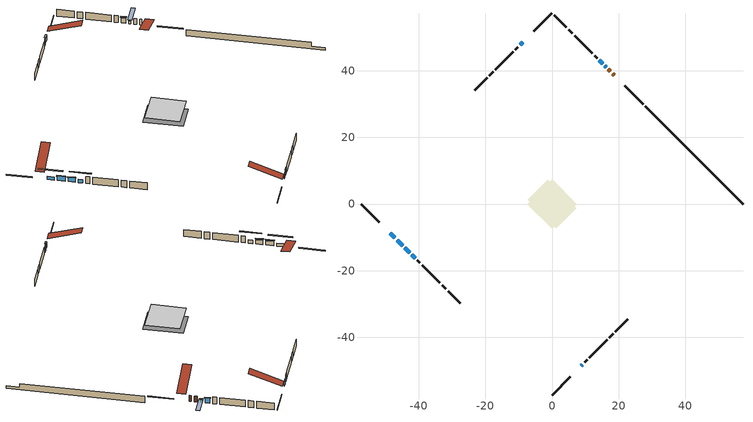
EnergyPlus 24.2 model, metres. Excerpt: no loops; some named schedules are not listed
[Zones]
conditioned space
 floor adiabatic (AdiabaticFloorConstruction): -7.4,0 0,7.4 7.4,0 0,-7.4 z1.28
 floor foundation (Slab1 construction): -7.33,1.29 -1.29,7.33 7.33,-1.29 1.29,-7.33 z-1.01
 wall outside (RimJoist1 construction): 0,-57.29 5.5,-51.79 / -57.29,0 -51.79,-5.5 / 0,57.29 -5.5,51.79 / 27.32,29.97 21.83,35.46 z1.28:1.58
 wall outside (AdiabaticWallConstruction 1): 18.61,38.67 18.18,39.11 / 17.53,39.76 16.9,40.39 z1.28:3.31
 wall outside (AdiabaticWallConstruction): 16.24,41.05 15.84,41.44 / -48.58,-8.71 -47.11,-10.18 z1.28:2.3; 15.19,42.1 14.22,43.07 z1.28:3.11; -8.71,48.58 -9.57,47.72 / 8.71,-48.58 9.14,-48.15 / -46.45,-10.84 -44.8,-12.49 / -44.15,-13.14 -42.67,-14.62 z1.28:2.86; -42.02,-15.27 -41.05,-16.24 z1.28:2.45
 wall outside (Wall1 construction): 9.8,-47.49 10.57,-46.72 / -40.39,-16.9 -39.61,-17.68 / -10.23,47.06 -11,46.29 / 13.56,43.73 12.78,44.5 z1.28:3.72
 wall outside (Wall2 construction): 11.23,-46.06 16.59,-40.7 / -38.96,-18.33 -33.6,-23.69 / -11.66,45.63 -17.02,40.27 / 12.13,45.16 6.77,50.52 z1.28:3.72
 wall outside (Wall3 construction): 17.24,-40.04 18.38,-38.91 / -32.94,-24.35 -31.81,-25.48 / -17.68,39.61 -18.81,38.48 / 6.11,51.18 4.98,52.31 z1.28:3.72
 wall outside (Wall4 construction): 19.03,-38.26 22.7,-34.59 / -31.15,-26.14 -27.48,-29.8 / -19.46,37.82 -23.13,34.16 / 4.32,52.97 0.66,56.63 z1.28:3.72
 wall foundation (FoundationWall1 construction): 27.98,29.31,-1.01 27.98,29.31,1.28 54.36,2.93,1.28 54.36,2.93,-0.05 57.29,0,-0.05 57.29,0,-1.01
 window (WindowConstruction 5): 16.24,41.05 15.85,41.44 z1.28:2.29
 window (WindowConstruction 7): -48.58,-8.71 -47.11,-10.18 z1.28:2.29
 window (WindowConstruction): 15.19,42.1 14.22,43.07 z1.28:3.11
 window (WindowConstruction 1): -8.71,48.58 -9.57,47.72 z1.28:2.86
 window (WindowConstruction 2): 8.71,-48.58 9.14,-48.15 z1.28:2.86
 window (WindowConstruction 3): -46.45,-10.84 -44.8,-12.49 z1.28:2.86
 window (WindowConstruction 4): -44.15,-13.14 -42.67,-14.62 z1.28:2.86
 window (WindowConstruction 6): -42.02,-15.27 -41.05,-16.24 z1.28:2.45
 door (Door): 18.61,38.68 18.18,39.11 z1.28:3.31
 door (Door 1): 17.53,39.76 16.9,40.39 z1.28:3.31
 ceiling adiabatic (AdiabaticFloorConstruction): 0,-7.4 7.4,0 0,7.4 -7.4,0 z1.28
 roof outside (Roof1 construction): 8.05,-49.24,3.72 0.85,-42.04,7.11 -1.05,-43.93,7.11 6.15,-51.14,3.72; -49.24,-8.05,3.72 -42.04,-0.85,7.11 -43.93,1.05,7.11 -51.14,-6.15,3.72; -8.05,49.24,3.72 -0.85,42.04,7.11 1.05,43.93,7.11 -6.15,51.14,3.72; 19.27,38.02,3.72 12.07,30.82,7.11 13.97,28.92,7.11 21.17,36.12,3.72
shading: 15.63,41.65 16.45,40.84 20.76,45.15 19.95,45.97 z2.59; -45.24,-12.05 -50.45,-6.84 -50.74,-7.13 -45.53,-12.34 z4.93; 14.08,43.21 15.33,41.96 15.62,42.25 14.37,43.5 z3.31; -9.71,47.58 -8.57,48.72 -8.86,49.01 -10,47.87 z3.06; 9.28,-48.01 8.57,-48.72 8.86,-49.01 9.57,-48.3 z3.06; -44.66,-12.63 -46.6,-10.69 -46.89,-10.98 -44.95,-12.92 z3.06; -42.53,-14.76 -44.29,-13 -44.58,-13.29 -42.82,-15.05 z3.06; -39.18,-18.11 -43.88,-13.41 -44.17,-13.7 -39.47,-18.4 z5.09
[Building]
Building 1: Terrain=Suburbs
[Site:Location]
Edmonton Intl AP_AB: Latitude {deg}=53.31; Longitude {deg}=-113.58; Time Zone {hr}=-7; Elevation {m}=723; Keep Site Location Information=Yes
[Site:GroundTemperature:Shallow]
-1.56185, -3.61833, -3.78302, -2.80711, 1.11059, 5.01004, 8.39065, 10.5322, 10.7141, 8.97234, 5.67794, 1.89811
[Site:WaterMainsTemperature]
Calculation Method=Schedule; Temperature Schedule=mains temperature schedule
[Material] Roughness=Rough; Thermal Absorptance=0.9
Name | Thickness {m} | Conductivity {W/m-K} | Density {kg/m3} | Specific Heat {J/kg-K} | Solar Absorptance | Visible Absorptance
asphalt or fiberglass shingles | 0.00635 | 0.162714 | 1121.4 | 1465.45 | 0.4 | 0.4
concrete 4.0 in. | 0.1016 | 1.803125 | 2242.8 | 837.4 | 0.7 | 0.7
concrete 8.0 in. | 0.2032 | 1.803125 | 2242.8 | 837.4 | 0.7 | 0.7
door material | 0.04445 | 0.053851 | 512.64 | 1214.23 | 0.7 | 0.7
floor covering | 0.0127 | 0.0433444 | 54.468 | 1339.84 | 0.6 | 0.6
floor rigid ins; wall rigid ins 1 | 0.512978 | 0.029427 | 32.04 | 1214.23 | 0.7 | 0.7
floor stud and cavity | 0.1397 | 1.75129 | 37.0049 | 1207.88 | 0.7 | 0.7
furniture material conditioned space 1 | 0.1524 | 0.115458 | 640.8 | 1214.23 | 0.6 | 0.6
gypsum board | 0.0127 | 0.160291 | 801 | 837.4 | 0.6 | 0.6
osb sheathing 0.5 in. | 0.0127 | 0.115458 | 512.64 | 1214.23 | 0.7 | 0.7
osb sheathing 0.75 in. | 0.01905 | 0.115458 | 512.64 | 1214.23 | 0.7 | 0.7
osb sheathing 2.0 in. | 0.0508 | 0.115458 | 512.64 | 1214.23 | 0.7 | 0.7
rim joist rigid ins | 0.051816 | 0.029427 | 32.04 | 1214.23 | 0.7 | 0.7
rim joist stud and cavity | 0.0508 | 0.0449671 | 125.044 | 1163.47 | 0.6 | 0.6
roof rigid ins; wall rigid ins | 0.103632 | 0.029427 | 32.04 | 1214.23 | 0.7 | 0.7
roof stud and cavity | 0.2032 | 0.0354446 | 78.34581 | 1123.46 | 0.7 | 0.7
wall stud and cavity | 0.1397 | 0.101068 | 139.0536 | 1170.24 | 0.7 | 0.7
wall stud and cavity 1 | 0.1397 | 0.0823866 | 139.0536 | 1170.24 | 0.7 | 0.7
wall stud and cavity 2 | 0.1397 | 0.112219 | 139.0536 | 1170.24 | 0.7 | 0.7
wall stud and cavity 3 | 0.1397 | 0.108665 | 139.0536 | 1170.24 | 0.7 | 0.7
wall stud and cavity 4 | 0.0889 | 0.380278 | 52.3479 | 1209.89 | 0.7 | 0.7
wall stud and cavity 5 | 0.0889 | 0.391764 | 83.0341 | 1211.67 | 0.7 | 0.7
wood siding | 0.0254 | 0.102417 | 544.68 | 1172.36 | 0.4 | 0.4
wood siding 1; wood siding 2; wood siding 3 | 0.0254 | 0.102417 | 544.68 | 1172.36 | 0.7 | 0.7
[WindowMaterial:SimpleGlazingSystem]
Name | U-Factor {W/m2-K} | Solar Heat Gain Coefficient
WindowMaterial | 1.635264 | 0.58
WindowMaterial 1 | 1.992978 | 0.46
WindowMaterial 2 | 2.38646 | 0.51
WindowMaterial 3 | 3.30005 | 0.67
WindowMaterial 4 | 3.29721 | 0.7
WindowMaterial 5 | 2.21499 | 0.4
WindowMaterial 6 | 3.276206 | 0.61
WindowMaterial 7 | 3.30119 | 0.68
[Construction]
AdiabaticFloorConstruction: floor stud and cavity, floor rigid ins, osb sheathing 0.75 in., floor covering
AdiabaticWallConstruction: wood siding 2, wall rigid ins 1, wall stud and cavity 4, gypsum board
AdiabaticWallConstruction 1: wood siding 3, wall rigid ins 1, wall stud and cavity 4, gypsum board
Door; Door 1: door material
FoundationWall1 construction: concrete 8.0 in.
furniture construction conditioned space 1: furniture material conditioned space 1
PartitionWallConstruction: gypsum board, wall stud and cavity 5, gypsum board
RimJoist1 construction: wood siding 1, rim joist rigid ins, osb sheathing 2.0 in., rim joist stud and cavity
Roof1 construction: asphalt or fiberglass shingles, roof rigid ins, osb sheathing 0.75 in., roof stud and cavity, gypsum board
Slab1 construction: concrete 4.0 in.
Wall1 construction: wood siding, wall rigid ins, osb sheathing 0.5 in., wall stud and cavity, gypsum board
Wall2 construction: wood siding, wall rigid ins, osb sheathing 0.5 in., wall stud and cavity 1, gypsum board
Wall3 construction: wood siding, wall rigid ins, osb sheathing 0.5 in., wall stud and cavity 2, gypsum board
Wall4 construction: wood siding, wall rigid ins, osb sheathing 0.5 in., wall stud and cavity 3, gypsum board
WindowConstruction: WindowMaterial
WindowConstruction 1: WindowMaterial 1
WindowConstruction 2: WindowMaterial 2
WindowConstruction 3: WindowMaterial 3
WindowConstruction 4: WindowMaterial 4
WindowConstruction 5: WindowMaterial 5
WindowConstruction 6: WindowMaterial 6
WindowConstruction 7: WindowMaterial 7
[Zone]
conditioned space: Multiplier=1; Volume {m3}=608.5; Part of Total Floor Area=Yes
[Space]
conditioned space 1: Zone=conditioned space; Volume {m3}=608.5
[SurfaceProperty:ExposedFoundationPerimeter]
Slab1: Exposed Perimeter Calculation Method=TotalExposedPerimeter; Total Exposed Perimeter {m}=41.452
[InternalMass] Zone or ZoneList=conditioned space; Space or SpaceList=conditioned space 1
Name | Construction | Surface Area {m2}
furniture mass conditioned space 1 | furniture construction conditioned space 1 | 85.3759
partition wall mass | PartitionWallConstruction | 213.44
[Lights]
interior lighting: Zone or ZoneList or Space or SpaceList=conditioned space 1; Schedule=interior lighting schedule; Design Level Calculation Method=LightingLevel; Lighting Level {W}=343.2; Return Air Fraction=0; Fraction Radiant=0.6; Fraction Visible=0.2; Fraction Replaceable=1
[People]
occupants: Zone or ZoneList or Space or SpaceList=conditioned space 1; Number of People Schedule=occupants schedule; Number of People Calculation Method=People; Number of People=3; Fraction Radiant=0.314171; Sensible Heat Fraction=0.56303; Activity Level Schedule=occupants activity schedule; Carbon Dioxide Generation Rate {m3/s-W}=0; Enable ASHRAE 55 Comfort Warnings=No; Mean Radiant Temperature Calculation Type=EnclosureAveraged
[ElectricEquipment] Zone or ZoneList or Space or SpaceList=conditioned space 1; Design Level Calculation Method=EquipmentLevel
Name | Schedule | Design Level {W} | Fraction Latent | Fraction Radiant | Fraction Lost
clothes dryer | clothes dryer schedule | 140.772 | 0.015 | 0.081 | 0.85
clothes washer | clothes washer schedule | 32.1985 | 0.03 | 0.162 | 0.7
cooking range | cooking range schedule | 215.147 | 0.08 | 0.432 | 0.2
dishwasher | dishwasher schedule | 66.8632 | 0.3 | 0.18 | 0.4
fridge | fridge schedule | 72.9452 | 0 | 0.6 | 0
mech vent bath fan 0 | mech vent bath fan 0 schedule | 50.2 | 0 | 0 | 1
mech vent bath fan 1 | mech vent bath fan 1 schedule | 50.2 | 0 | 0 | 1
mech vent house fan | mech vent house fan schedule | 19.9167 | 0 | 0 | 0.5
mech vent house fan cfis | mech vent house fan cfis schedule | 0 | 0 | 0 | 0
mech vent range fan 0 | mech vent range fan 0 schedule | 57 | 0 | 0 | 1
misc plug loads | misc plug loads schedule | 494.7 | 0.045 | 0.513 | 0.1
whole house fan | Always On Discrete | 0 | 0 | 0 | 1
[OtherEquipment] Zone or ZoneList or Space or SpaceList=conditioned space 1; Design Level Calculation Method=EquipmentLevel
Name | Fuel Type | Schedule | Design Level {W} | Fraction Latent | Fraction Radiant | Fraction Lost
clothes dryer 1 | Electricity | clothes dryer schedule | 0 | 0.015 | 0.081 | 0.85
cooking range 1 | Electricity | cooking range schedule | 0 | 0.08 | 0.432 | 0.2
general water use latent | None | general water use schedule | 62.594 | 1 | 0 | 0
general water use sensible | None | general water use schedule | -61.6891 | 0 | 0.6 | 0
mech vent house fan latent load | None | Always On Discrete | 0 | 1 | 0 | 0
mech vent house fan sensible load | None | Always On Discrete | 0 | 0 | 0 | 0
water heater energy adjustment1 | NaturalGas | Always On Discrete | 0.01 | 0 | 0 | 1
[ZoneInfiltration:DesignFlowRate] Zone or ZoneList or Space or SpaceList=conditioned space 1; Schedule=Always On Discrete; Design Flow Rate Calculation Method=Flow/Zone; Design Flow Rate {m3/s}=0
infil flow; natural vent flow; whole house fan flow
[Foundation:Kiva]
Foundation Kiva 1: Initial Indoor Air Temperature {C}=18; Wall Height Above Grade {m}=1.28001; Wall Depth Below Slab {m}=0.2032
[Foundation:Kiva:Settings]
Soil Conductivity {W/m-K}=0.849921; Soil Density {kg/m3}=1842.3; Soil Specific Heat {J/kg-K}=418.7; Ground Solar Absorptivity=0.9; Ground Thermal Absorptivity=0.9; Ground Surface Roughness {m}=0.03; Far-Field Width {m}=40; Deep-Ground Boundary Condition=ZeroFlux; Deep-Ground Depth {m}=40; Minimum Cell Dimension {m}=0.2; Maximum Cell Growth Coefficient=3; Simulation Timestep=Timestep
[Exterior:Lights]
exterior lighting: Schedule=exterior lighting schedule; Design Level {W}=75.6
[Schedule:Week:Daily]
interior lighting schedule Week Rule - Jan1-Jan27: interior lighting schedule day, interior lighting schedule day, interior lighting schedule day, interior lighting schedule day, interior lighting schedule day, interior lighting schedule day, interior lighting schedule day, interior lighting schedule default day, interior lighting schedule default day, interior lighting schedule default day, interior lighting schedule default day, interior lighting schedule default day
interior lighting schedule Week Rule - Jan28-Feb3: interior lighting schedule day, interior lighting schedule day, interior lighting schedule day, interior lighting schedule day, interior lighting schedule day 1, interior lighting schedule day 1, interior lighting schedule day 1, interior lighting schedule default day, interior lighting schedule default day, interior lighting schedule default day, interior lighting schedule default day, interior lighting schedule default day
interior lighting schedule Week Rule - Feb4-Feb24: interior lighting schedule day 1, interior lighting schedule day 1, interior lighting schedule day 1, interior lighting schedule day 1, interior lighting schedule day 1, interior lighting schedule day 1, interior lighting schedule day 1, interior lighting schedule default day, interior lighting schedule default day, interior lighting schedule default day, interior lighting schedule default day, interior lighting schedule default day
interior lighting schedule Week Rule - Feb25-Mar3: interior lighting schedule day 1, interior lighting schedule day 1, interior lighting schedule day 1, interior lighting schedule day 1, interior lighting schedule day 2, interior lighting schedule day 2, interior lighting schedule day 2, interior lighting schedule default day, interior lighting schedule default day, interior lighting schedule default day, interior lighting schedule default day, interior lighting schedule default day
interior lighting schedule Week Rule - Mar4-Mar31: interior lighting schedule day 2, interior lighting schedule day 2, interior lighting schedule day 2, interior lighting schedule day 2, interior lighting schedule day 2, interior lighting schedule day 2, interior lighting schedule day 2, interior lighting schedule default day, interior lighting schedule default day, interior lighting schedule default day, interior lighting schedule default day, interior lighting schedule default day
interior lighting schedule Week Rule - Apr1-Apr28: interior lighting schedule day 3, interior lighting schedule day 3, interior lighting schedule day 3, interior lighting schedule day 3, interior lighting schedule day 3, interior lighting schedule day 3, interior lighting schedule day 3, interior lighting schedule default day, interior lighting schedule default day, interior lighting schedule default day, interior lighting schedule default day, interior lighting schedule default day
interior lighting schedule Week Rule - Apr29-May5: interior lighting schedule day 3, interior lighting schedule day 3, interior lighting schedule day 4, interior lighting schedule day 4, interior lighting schedule day 4, interior lighting schedule day 4, interior lighting schedule day 4, interior lighting schedule default day, interior lighting schedule default day, interior lighting schedule default day, interior lighting schedule default day, interior lighting schedule default day
interior lighting schedule Week Rule - May6-May26: interior lighting schedule day 4, interior lighting schedule day 4, interior lighting schedule day 4, interior lighting schedule day 4, interior lighting schedule day 4, interior lighting schedule day 4, interior lighting schedule day 4, interior lighting schedule default day, interior lighting schedule default day, interior lighting schedule default day, interior lighting schedule default day, interior lighting schedule default day
interior lighting schedule Week Rule - May27-Jun2: interior lighting schedule day 4, interior lighting schedule day 4, interior lighting schedule day 4, interior lighting schedule day 4, interior lighting schedule day 4, interior lighting schedule day 5, interior lighting schedule day 5, interior lighting schedule default day, interior lighting schedule default day, interior lighting schedule default day, interior lighting schedule default day, interior lighting schedule default day
interior lighting schedule Week Rule - Jun3-Jun30: interior lighting schedule day 5, interior lighting schedule day 5, interior lighting schedule day 5, interior lighting schedule day 5, interior lighting schedule day 5, interior lighting schedule day 5, interior lighting schedule day 5, interior lighting schedule default day, interior lighting schedule default day, interior lighting schedule default day, interior lighting schedule default day, interior lighting schedule default day
interior lighting schedule Week Rule - Jul1-Jul28: interior lighting schedule day 6, interior lighting schedule day 6, interior lighting schedule day 6, interior lighting schedule day 6, interior lighting schedule day 6, interior lighting schedule day 6, interior lighting schedule day 6, interior lighting schedule default day, interior lighting schedule default day, interior lighting schedule default day, interior lighting schedule default day, interior lighting schedule default day
interior lighting schedule Week Rule - Jul29-Aug4: interior lighting schedule day 6, interior lighting schedule day 6, interior lighting schedule day 6, interior lighting schedule day 7, interior lighting schedule day 7, interior lighting schedule day 7, interior lighting schedule day 7, interior lighting schedule default day, interior lighting schedule default day, interior lighting schedule default day, interior lighting schedule default day, interior lighting schedule default day
interior lighting schedule Week Rule - Aug5-Aug25: interior lighting schedule day 7, interior lighting schedule day 7, interior lighting schedule day 7, interior lighting schedule day 7, interior lighting schedule day 7, interior lighting schedule day 7, interior lighting schedule day 7, interior lighting schedule default day, interior lighting schedule default day, interior lighting schedule default day, interior lighting schedule default day, interior lighting schedule default day
interior lighting schedule Week Rule - Aug26-Sep1: interior lighting schedule day 7, interior lighting schedule day 7, interior lighting schedule day 7, interior lighting schedule day 7, interior lighting schedule day 7, interior lighting schedule day 7, interior lighting schedule day 8, interior lighting schedule default day, interior lighting schedule default day, interior lighting schedule default day, interior lighting schedule default day, interior lighting schedule default day
interior lighting schedule Week Rule - Sep2-Sep29: interior lighting schedule day 8, interior lighting schedule day 8, interior lighting schedule day 8, interior lighting schedule day 8, interior lighting schedule day 8, interior lighting schedule day 8, interior lighting schedule day 8, interior lighting schedule default day, interior lighting schedule default day, interior lighting schedule default day, interior lighting schedule default day, interior lighting schedule default day
interior lighting schedule Week Rule - Sep30-Oct6: interior lighting schedule day 8, interior lighting schedule day 9, interior lighting schedule day 9, interior lighting schedule day 9, interior lighting schedule day 9, interior lighting schedule day 9, interior lighting schedule day 9, interior lighting schedule default day, interior lighting schedule default day, interior lighting schedule default day, interior lighting schedule default day, interior lighting schedule default day
interior lighting schedule Week Rule - Oct7-Oct27: interior lighting schedule day 9, interior lighting schedule day 9, interior lighting schedule day 9, interior lighting schedule day 9, interior lighting schedule day 9, interior lighting schedule day 9, interior lighting schedule day 9, interior lighting schedule default day, interior lighting schedule default day, interior lighting schedule default day, interior lighting schedule default day, interior lighting schedule default day
interior lighting schedule Week Rule - Oct28-Nov3: interior lighting schedule day 9, interior lighting schedule day 9, interior lighting schedule day 9, interior lighting schedule day 9, interior lighting schedule day 10, interior lighting schedule day 10, interior lighting schedule day 10, interior lighting schedule default day, interior lighting schedule default day, interior lighting schedule default day, interior lighting schedule default day, interior lighting schedule default day
interior lighting schedule Week Rule - Nov4-Nov24: interior lighting schedule day 10, interior lighting schedule day 10, interior lighting schedule day 10, interior lighting schedule day 10, interior lighting schedule day 10, interior lighting schedule day 10, interior lighting schedule day 10, interior lighting schedule default day, interior lighting schedule default day, interior lighting schedule default day, interior lighting schedule default day, interior lighting schedule default day
interior lighting schedule Week Rule - Nov25-Dec1: interior lighting schedule day 10, interior lighting schedule day 10, interior lighting schedule day 10, interior lighting schedule day 10, interior lighting schedule day 10, interior lighting schedule day 10, interior lighting schedule day 11, interior lighting schedule default day, interior lighting schedule default day, interior lighting schedule default day, interior lighting schedule default day, interior lighting schedule default day
interior lighting schedule Week Rule - Dec2-Dec31: interior lighting schedule day 11, interior lighting schedule day 11, interior lighting schedule day 11, interior lighting schedule day 11, interior lighting schedule day 11, interior lighting schedule day 11, interior lighting schedule day 11, interior lighting schedule default day, interior lighting schedule default day, interior lighting schedule default day, interior lighting schedule default day, interior lighting schedule default day
occupants schedule Week Rule - Jan1-Dec31: occupants schedule day, occupants schedule day, occupants schedule day, occupants schedule day, occupants schedule day, occupants schedule day, occupants schedule day, occupants schedule default day, occupants schedule default day, occupants schedule default day, occupants schedule default day, occupants schedule default day
clothes dryer schedule Week Rule - Jan1-Dec31: clothes dryer schedule day, clothes dryer schedule day, clothes dryer schedule day, clothes dryer schedule day, clothes dryer schedule day, clothes dryer schedule day, clothes dryer schedule day, clothes dryer schedule default day, clothes dryer schedule default day, clothes dryer schedule default day, clothes dryer schedule default day, clothes dryer schedule default day
clothes washer schedule Week Rule - Jan1-Dec31: clothes washer schedule day, clothes washer schedule day, clothes washer schedule day, clothes washer schedule day, clothes washer schedule day, clothes washer schedule day, clothes washer schedule day, clothes washer schedule default day, clothes washer schedule default day, clothes washer schedule default day, clothes washer schedule default day, clothes washer schedule default day
cooking range schedule Week Rule - Jan1-Dec31: cooking range schedule day, cooking range schedule day, cooking range schedule day, cooking range schedule day, cooking range schedule day, cooking range schedule day, cooking range schedule day, cooking range schedule default day, cooking range schedule default day, cooking range schedule default day, cooking range schedule default day, cooking range schedule default day
dishwasher schedule Week Rule - Jan1-Dec31: dishwasher schedule day, dishwasher schedule day, dishwasher schedule day, dishwasher schedule day, dishwasher schedule day, dishwasher schedule day, dishwasher schedule day, dishwasher schedule default day, dishwasher schedule default day, dishwasher schedule default day, dishwasher schedule default day, dishwasher schedule default day
mech vent bath fan 0 schedule Week Rule - Jan1-Dec31: mech vent bath fan 0 schedule day, mech vent bath fan 0 schedule day, mech vent bath fan 0 schedule day, mech vent bath fan 0 schedule day, mech vent bath fan 0 schedule day, mech vent bath fan 0 schedule day, mech vent bath fan 0 schedule day, mech vent bath fan 0 schedule default day, mech vent bath fan 0 schedule default day, mech vent bath fan 0 schedule default day, mech vent bath fan 0 schedule default day, mech vent bath fan 0 schedule default day
mech vent bath fan 1 schedule Week Rule - Jan1-Dec31: mech vent bath fan 1 schedule day, mech vent bath fan 1 schedule day, mech vent bath fan 1 schedule day, mech vent bath fan 1 schedule day, mech vent bath fan 1 schedule day, mech vent bath fan 1 schedule day, mech vent bath fan 1 schedule day, mech vent bath fan 1 schedule default day, mech vent bath fan 1 schedule default day, mech vent bath fan 1 schedule default day, mech vent bath fan 1 schedule default day, mech vent bath fan 1 schedule default day
mech vent range fan 0 schedule Week Rule - Jan1-Dec31: mech vent range fan 0 schedule day, mech vent range fan 0 schedule day, mech vent range fan 0 schedule day, mech vent range fan 0 schedule day, mech vent range fan 0 schedule day, mech vent range fan 0 schedule day, mech vent range fan 0 schedule day, mech vent range fan 0 schedule default day, mech vent range fan 0 schedule default day, mech vent range fan 0 schedule default day, mech vent range fan 0 schedule default day, mech vent range fan 0 schedule default day
misc plug loads schedule Week Rule - Jan1-Dec31: misc plug loads schedule day, misc plug loads schedule day, misc plug loads schedule day, misc plug loads schedule day, misc plug loads schedule day, misc plug loads schedule day, misc plug loads schedule day, misc plug loads schedule default day, misc plug loads schedule default day, misc plug loads schedule default day, misc plug loads schedule default day, misc plug loads schedule default day
general water use schedule Week Rule - Jan1-Dec31: general water use schedule day, general water use schedule day, general water use schedule day, general water use schedule day, general water use schedule day, general water use schedule day, general water use schedule day, general water use schedule default day, general water use schedule default day, general water use schedule default day, general water use schedule default day, general water use schedule default day
exterior lighting schedule Week Rule - Jan1-Jan27: exterior lighting schedule day, exterior lighting schedule day, exterior lighting schedule day, exterior lighting schedule day, exterior lighting schedule day, exterior lighting schedule day, exterior lighting schedule day, exterior lighting schedule default day, exterior lighting schedule default day, exterior lighting schedule default day, exterior lighting schedule default day, exterior lighting schedule default day
exterior lighting schedule Week Rule - Jan28-Feb3: exterior lighting schedule day, exterior lighting schedule day, exterior lighting schedule day, exterior lighting schedule day, exterior lighting schedule day 1, exterior lighting schedule day 1, exterior lighting schedule day 1, exterior lighting schedule default day, exterior lighting schedule default day, exterior lighting schedule default day, exterior lighting schedule default day, exterior lighting schedule default day
exterior lighting schedule Week Rule - Feb4-Feb24: exterior lighting schedule day 1, exterior lighting schedule day 1, exterior lighting schedule day 1, exterior lighting schedule day 1, exterior lighting schedule day 1, exterior lighting schedule day 1, exterior lighting schedule day 1, exterior lighting schedule default day, exterior lighting schedule default day, exterior lighting schedule default day, exterior lighting schedule default day, exterior lighting schedule default day
exterior lighting schedule Week Rule - Feb25-Mar3: exterior lighting schedule day 1, exterior lighting schedule day 1, exterior lighting schedule day 1, exterior lighting schedule day 1, exterior lighting schedule day 2, exterior lighting schedule day 2, exterior lighting schedule day 2, exterior lighting schedule default day, exterior lighting schedule default day, exterior lighting schedule default day, exterior lighting schedule default day, exterior lighting schedule default day
exterior lighting schedule Week Rule - Mar4-Mar31: exterior lighting schedule day 2, exterior lighting schedule day 2, exterior lighting schedule day 2, exterior lighting schedule day 2, exterior lighting schedule day 2, exterior lighting schedule day 2, exterior lighting schedule day 2, exterior lighting schedule default day, exterior lighting schedule default day, exterior lighting schedule default day, exterior lighting schedule default day, exterior lighting schedule default day
exterior lighting schedule Week Rule - Apr1-Apr28: exterior lighting schedule day 3, exterior lighting schedule day 3, exterior lighting schedule day 3, exterior lighting schedule day 3, exterior lighting schedule day 3, exterior lighting schedule day 3, exterior lighting schedule day 3, exterior lighting schedule default day, exterior lighting schedule default day, exterior lighting schedule default day, exterior lighting schedule default day, exterior lighting schedule default day
exterior lighting schedule Week Rule - Apr29-May5: exterior lighting schedule day 3, exterior lighting schedule day 3, exterior lighting schedule day 4, exterior lighting schedule day 4, exterior lighting schedule day 4, exterior lighting schedule day 4, exterior lighting schedule day 4, exterior lighting schedule default day, exterior lighting schedule default day, exterior lighting schedule default day, exterior lighting schedule default day, exterior lighting schedule default day
exterior lighting schedule Week Rule - May6-May26: exterior lighting schedule day 4, exterior lighting schedule day 4, exterior lighting schedule day 4, exterior lighting schedule day 4, exterior lighting schedule day 4, exterior lighting schedule day 4, exterior lighting schedule day 4, exterior lighting schedule default day, exterior lighting schedule default day, exterior lighting schedule default day, exterior lighting schedule default day, exterior lighting schedule default day
exterior lighting schedule Week Rule - May27-Jun2: exterior lighting schedule day 4, exterior lighting schedule day 4, exterior lighting schedule day 4, exterior lighting schedule day 4, exterior lighting schedule day 4, exterior lighting schedule day 5, exterior lighting schedule day 5, exterior lighting schedule default day, exterior lighting schedule default day, exterior lighting schedule default day, exterior lighting schedule default day, exterior lighting schedule default day
exterior lighting schedule Week Rule - Jun3-Jun30: exterior lighting schedule day 5, exterior lighting schedule day 5, exterior lighting schedule day 5, exterior lighting schedule day 5, exterior lighting schedule day 5, exterior lighting schedule day 5, exterior lighting schedule day 5, exterior lighting schedule default day, exterior lighting schedule default day, exterior lighting schedule default day, exterior lighting schedule default day, exterior lighting schedule default day
exterior lighting schedule Week Rule - Jul1-Jul28: exterior lighting schedule day 6, exterior lighting schedule day 6, exterior lighting schedule day 6, exterior lighting schedule day 6, exterior lighting schedule day 6, exterior lighting schedule day 6, exterior lighting schedule day 6, exterior lighting schedule default day, exterior lighting schedule default day, exterior lighting schedule default day, exterior lighting schedule default day, exterior lighting schedule default day
exterior lighting schedule Week Rule - Jul29-Aug4: exterior lighting schedule day 6, exterior lighting schedule day 6, exterior lighting schedule day 6, exterior lighting schedule day 7, exterior lighting schedule day 7, exterior lighting schedule day 7, exterior lighting schedule day 7, exterior lighting schedule default day, exterior lighting schedule default day, exterior lighting schedule default day, exterior lighting schedule default day, exterior lighting schedule default day
exterior lighting schedule Week Rule - Aug5-Aug25: exterior lighting schedule day 7, exterior lighting schedule day 7, exterior lighting schedule day 7, exterior lighting schedule day 7, exterior lighting schedule day 7, exterior lighting schedule day 7, exterior lighting schedule day 7, exterior lighting schedule default day, exterior lighting schedule default day, exterior lighting schedule default day, exterior lighting schedule default day, exterior lighting schedule default day
exterior lighting schedule Week Rule - Aug26-Sep1: exterior lighting schedule day 7, exterior lighting schedule day 7, exterior lighting schedule day 7, exterior lighting schedule day 7, exterior lighting schedule day 7, exterior lighting schedule day 7, exterior lighting schedule day 8, exterior lighting schedule default day, exterior lighting schedule default day, exterior lighting schedule default day, exterior lighting schedule default day, exterior lighting schedule default day
exterior lighting schedule Week Rule - Sep2-Sep29: exterior lighting schedule day 8, exterior lighting schedule day 8, exterior lighting schedule day 8, exterior lighting schedule day 8, exterior lighting schedule day 8, exterior lighting schedule day 8, exterior lighting schedule day 8, exterior lighting schedule default day, exterior lighting schedule default day, exterior lighting schedule default day, exterior lighting schedule default day, exterior lighting schedule default day
exterior lighting schedule Week Rule - Sep30-Oct6: exterior lighting schedule day 8, exterior lighting schedule day 9, exterior lighting schedule day 9, exterior lighting schedule day 9, exterior lighting schedule day 9, exterior lighting schedule day 9, exterior lighting schedule day 9, exterior lighting schedule default day, exterior lighting schedule default day, exterior lighting schedule default day, exterior lighting schedule default day, exterior lighting schedule default day
exterior lighting schedule Week Rule - Oct7-Oct27: exterior lighting schedule day 9, exterior lighting schedule day 9, exterior lighting schedule day 9, exterior lighting schedule day 9, exterior lighting schedule day 9, exterior lighting schedule day 9, exterior lighting schedule day 9, exterior lighting schedule default day, exterior lighting schedule default day, exterior lighting schedule default day, exterior lighting schedule default day, exterior lighting schedule default day
exterior lighting schedule Week Rule - Oct28-Nov3: exterior lighting schedule day 9, exterior lighting schedule day 9, exterior lighting schedule day 9, exterior lighting schedule day 9, exterior lighting schedule day 10, exterior lighting schedule day 10, exterior lighting schedule day 10, exterior lighting schedule default day, exterior lighting schedule default day, exterior lighting schedule default day, exterior lighting schedule default day, exterior lighting schedule default day
exterior lighting schedule Week Rule - Nov4-Nov24: exterior lighting schedule day 10, exterior lighting schedule day 10, exterior lighting schedule day 10, exterior lighting schedule day 10, exterior lighting schedule day 10, exterior lighting schedule day 10, exterior lighting schedule day 10, exterior lighting schedule default day, exterior lighting schedule default day, exterior lighting schedule default day, exterior lighting schedule default day, exterior lighting schedule default day
exterior lighting schedule Week Rule - Nov25-Dec1: exterior lighting schedule day 10, exterior lighting schedule day 10, exterior lighting schedule day 10, exterior lighting schedule day 10, exterior lighting schedule day 10, exterior lighting schedule day 10, exterior lighting schedule day 11, exterior lighting schedule default day, exterior lighting schedule default day, exterior lighting schedule default day, exterior lighting schedule default day, exterior lighting schedule default day
exterior lighting schedule Week Rule - Dec2-Dec31: exterior lighting schedule day 11, exterior lighting schedule day 11, exterior lighting schedule day 11, exterior lighting schedule day 11, exterior lighting schedule day 11, exterior lighting schedule day 11, exterior lighting schedule day 11, exterior lighting schedule default day, exterior lighting schedule default day, exterior lighting schedule default day, exterior lighting schedule default day, exterior lighting schedule default day
[Schedule:Year]
interior lighting schedule: interior lighting schedule Week Rule - Jan1-Jan27, 1, 1, 1, 27, interior lighting schedule Week Rule - Jan28-Feb3, 1, 28, 2, 3, interior lighting schedule Week Rule - Feb4-Feb24, 2, 4, 2, 24, interior lighting schedule Week Rule - Feb25-Mar3, 2, 25, 3, 3, interior lighting schedule Week Rule - Mar4-Mar31, 3, 4, 3, 31, interior lighting schedule Week Rule - Apr1-Apr28, 4, 1, 4, 28, interior lighting schedule Week Rule - Apr29-May5, 4, 29, 5, 5, interior lighting schedule Week Rule - May6-May26, 5, 6, 5, 26, interior lighting schedule Week Rule - May27-Jun2, 5, 27, 6, 2, interior lighting schedule Week Rule - Jun3-Jun30, 6, 3, 6, 30, interior lighting schedule Week Rule - Jul1-Jul28, 7, 1, 7, 28, interior lighting schedule Week Rule - Jul29-Aug4, 7, 29, 8, 4, interior lighting schedule Week Rule - Aug5-Aug25, 8, 5, 8, 25, interior lighting schedule Week Rule - Aug26-Sep1, 8, 26, 9, 1, interior lighting schedule Week Rule - Sep2-Sep29, 9, 2, 9, 29, interior lighting schedule Week Rule - Sep30-Oct6, 9, 30, 10, 6, interior lighting schedule Week Rule - Oct7-Oct27, 10, 7, 10, 27, interior lighting schedule Week Rule - Oct28-Nov3, 10, 28, 11, 3, interior lighting schedule Week Rule - Nov4-Nov24, 11, 4, 11, 24, interior lighting schedule Week Rule - Nov25-Dec1, 11, 25, 12, 1, interior lighting schedule Week Rule - Dec2-Dec31, 12, 2, 12, 31
occupants schedule: occupants schedule Week Rule - Jan1-Dec31, 1, 1, 12, 31
clothes dryer schedule: clothes dryer schedule Week Rule - Jan1-Dec31, 1, 1, 12, 31
clothes washer schedule: clothes washer schedule Week Rule - Jan1-Dec31, 1, 1, 12, 31
cooking range schedule: cooking range schedule Week Rule - Jan1-Dec31, 1, 1, 12, 31
dishwasher schedule: dishwasher schedule Week Rule - Jan1-Dec31, 1, 1, 12, 31
mech vent bath fan 0 schedule: mech vent bath fan 0 schedule Week Rule - Jan1-Dec31, 1, 1, 12, 31
mech vent bath fan 1 schedule: mech vent bath fan 1 schedule Week Rule - Jan1-Dec31, 1, 1, 12, 31
mech vent range fan 0 schedule: mech vent range fan 0 schedule Week Rule - Jan1-Dec31, 1, 1, 12, 31
misc plug loads schedule: misc plug loads schedule Week Rule - Jan1-Dec31, 1, 1, 12, 31
general water use schedule: general water use schedule Week Rule - Jan1-Dec31, 1, 1, 12, 31
exterior lighting schedule: exterior lighting schedule Week Rule - Jan1-Jan27, 1, 1, 1, 27, exterior lighting schedule Week Rule - Jan28-Feb3, 1, 28, 2, 3, exterior lighting schedule Week Rule - Feb4-Feb24, 2, 4, 2, 24, exterior lighting schedule Week Rule - Feb25-Mar3, 2, 25, 3, 3, exterior lighting schedule Week Rule - Mar4-Mar31, 3, 4, 3, 31, exterior lighting schedule Week Rule - Apr1-Apr28, 4, 1, 4, 28, exterior lighting schedule Week Rule - Apr29-May5, 4, 29, 5, 5, exterior lighting schedule Week Rule - May6-May26, 5, 6, 5, 26, exterior lighting schedule Week Rule - May27-Jun2, 5, 27, 6, 2, exterior lighting schedule Week Rule - Jun3-Jun30, 6, 3, 6, 30, exterior lighting schedule Week Rule - Jul1-Jul28, 7, 1, 7, 28, exterior lighting schedule Week Rule - Jul29-Aug4, 7, 29, 8, 4, exterior lighting schedule Week Rule - Aug5-Aug25, 8, 5, 8, 25, exterior lighting schedule Week Rule - Aug26-Sep1, 8, 26, 9, 1, exterior lighting schedule Week Rule - Sep2-Sep29, 9, 2, 9, 29, exterior lighting schedule Week Rule - Sep30-Oct6, 9, 30, 10, 6, exterior lighting schedule Week Rule - Oct7-Oct27, 10, 7, 10, 27, exterior lighting schedule Week Rule - Oct28-Nov3, 10, 28, 11, 3, exterior lighting schedule Week Rule - Nov4-Nov24, 11, 4, 11, 24, exterior lighting schedule Week Rule - Nov25-Dec1, 11, 25, 12, 1, exterior lighting schedule Week Rule - Dec2-Dec31, 12, 2, 12, 31
[Schedule:Constant]
Name | Hourly Value
occupants activity schedule | 117.228
fridge schedule | 0
mech vent house fan schedule; mech vent house fan cfis schedule; Always On Discrete | 1
[Schedule:Compact]
mains temperature schedule: Through: 01/01, For: AllDays, Until: 24:00, 3.97167, Through: 01/02, For: AllDays, Until: 24:00, 3.90778, Through: 01/03, For: AllDays, Until: 24:00, 3.84556, Through: 01/04, For: AllDays, Until: 24:00, 3.78389, Through: 01/05, For: AllDays, Until: 24:00, 3.72278, Through: 01/06, For: AllDays, Until: 24:00, 3.66278, Through: 01/07, For: AllDays, Until: 24:00, 3.60389, Through: 01/08, For: AllDays, Until: 24:00, 3.54556, Through: 01/09, For: AllDays, Until: 24:00, 3.48833, Through: 01/10, For: AllDays, Until: 24:00, 3.43167, Through: 01/11, For: AllDays, Until: 24:00, 3.37611, Through: 01/12, For: AllDays, Until: 24:00, 3.32167, Through: 01/13, For: AllDays, Until: 24:00, 3.26833, Through: 01/14, For: AllDays, Until: 24:00, 3.21556, Through: 01/15, For: AllDays, Until: 24:00, 3.16444, Through: 01/16, For: AllDays, Until: 24:00, 3.11389, Through: 01/17, For: AllDays, Until: 24:00, 3.06444, Through: 01/18, For: AllDays, Until: 24:00, 3.01611, Through: 01/19, For: AllDays, Until: 24:00, 2.96889, Through: 01/20, For: AllDays, Until: 24:00, 2.92278, Through: 01/21, For: AllDays, Until: 24:00, 2.87722, Through: 01/22, For: AllDays, Until: 24:00, 2.83333, Through: 01/23, For: AllDays, Until: 24:00, 2.79056, Through: 01/24, For: AllDays, Until: 24:00, 2.74889, Through: 01/25, For: AllDays, Until: 24:00, 2.70833, Through: 01/26, For: AllDays, Until: 24:00, 2.66889, Through: 01/27, For: AllDays, Until: 24:00, 2.63056, Through: 01/28, For: AllDays, Until: 24:00, 2.59333, Through: 01/29, For: AllDays, Until: 24:00, 2.55778, Through: 01/30, For: AllDays, Until: 24:00, 2.52278, Through: 01/31, For: AllDays, Until: 24:00, 2.48944, Through: 02/01, For: AllDays, Until: 24:00, 2.45722, Through: 02/02, For: AllDays, Until: 24:00, 2.42611, Through: 02/03, For: AllDays, Until: 24:00, 2.39667, Through: 02/04, For: AllDays, Until: 24:00, 2.36833, Through: 02/05, For: AllDays, Until: 24:00, 2.34111, Through: 02/06, For: AllDays, Until: 24:00, 2.315, Through: 02/07, For: AllDays, Until: 24:00, 2.29056, Through: 02/08, For: AllDays, Until: 24:00, 2.26722, Through: 02/09, For: AllDays, Until: 24:00, 2.245, Through: 02/10, For: AllDays, Until: 24:00, 2.22444, Through: 02/11, For: AllDays, Until: 24:00, 2.20444, Through: 02/12, For: AllDays, Until: 24:00, 2.18667, Through: 02/13, For: AllDays, Until: 24:00, 2.17, Through: 02/14, For: AllDays, Until: 24:00, 2.15444, Through: 02/15, For: AllDays, Until: 24:00, 2.14, Through: 02/16, For: AllDays, Until: 24:00, 2.12722, Through: 02/17, For: AllDays, Until: 24:00, 2.11556, Through: 02/18, For: AllDays, Until: 24:00, 2.10556, Through: 02/19, For: AllDays, Until: 24:00, 2.09667, Through: 02/20, For: AllDays, Until: 24:00, 2.08889, Through: 02/21, For: AllDays, Until: 24:00, 2.08278, Through: 02/22, For: AllDays, Until: 24:00, 2.07833, Through: 02/23, For: AllDays, Until: 24:00, 2.07444, Through: 02/24, For: AllDays, Until: 24:00, 2.07278, Through: 02/25, For: AllDays, Until: 24:00, 2.07167, Through: 02/26, For: AllDays, Until: 24:00, 2.07222, Through: 02/27, For: AllDays, Until: 24:00, 2.07444, Through: 02/28, For: AllDays, Until: 24:00, 2.07778, Through: 03/01, For: AllDays, Until: 24:00, 2.08222, Through: 03/02, For: AllDays, Until: 24:00, 2.08833, Through: 03/03, For: AllDays, Until: 24:00, 2.09556, Through: 03/04, For: AllDays, Until: 24:00, 2.10444, Through: 03/05, For: AllDays, Until: 24:00, 2.11444, Through: 03/06, For: AllDays, Until: 24:00, 2.12556, Through: 03/07, For: AllDays, Until: 24:00, 2.13833, Through: 03/08, For: AllDays, Until: 24:00, 2.15278, Through: 03/09, For: AllDays, Until: 24:00, 2.16778, Through: 03/10, For: AllDays, Until: 24:00, 2.18444, Through: 03/11, For: AllDays, Until: 24:00, 2.20278, Through: 03/12, For: AllDays, Until: 24:00, 2.22167, Through: 03/13, For: AllDays, Until: 24:00, 2.24278, Through: 03/14, For: AllDays, Until: 24:00, 2.26444, Through: 03/15, For: AllDays, Until: 24:00, 2.28778, Through: 03/16, For: AllDays, Until: 24:00, 2.31222, Through: 03/17, For: AllDays, Until: 24:00, 2.33778, Through: 03/18, For: AllDays, Until: 24:00, 2.365, Through: 03/19, For: AllDays, Until: 24:00, 2.39333, Through: 03/20, For: AllDays, Until: 24:00, 2.42278, Through: 03/21, For: AllDays, Until: 24:00, 2.45389, Through: 03/22, For: AllDays, Until: 24:00, 2.48611, Through: 03/23, For: AllDays, Until: 24:00, 2.51889, Through: 03/24, For: AllDays, Until: 24:00, 2.55389, Through: 03/25, For: AllDays, Until: 24:00, 2.58944, Through: 03/26, For: AllDays, Until: 24:00, 2.62611, Through: 03/27, For: AllDays, Until: 24:00, 2.66444, Through: 03/28, For: AllDays, Until: 24:00, 2.70389, Through: 03/29, For: AllDays, Until: 24:00, 2.74389, Through: 03/30, For: AllDays, Until: 24:00, 2.78556, Through: 03/31, For: AllDays, Until: 24:00, 2.82833, Through: 04/01, For: AllDays, Until: 24:00, 2.87222, Through: 04/02, For: AllDays, Until: 24:00, 2.91722, Through: 04/03, For: AllDays, Until: 24:00, 2.96333, Through: 04/04, For: AllDays, Until: 24:00, 3.01056, Through: 04/05, For: AllDays, Until: 24:00, 3.05889, Through: 04/06, For: AllDays, Until: 24:00, 3.10833, Through: 04/07, For: AllDays, Until: 24:00, 3.15833, Through: 04/08, For: AllDays, Until: 24:00, 3.21, Through: 04/09, For: AllDays, Until: 24:00, 3.26222, Through: 04/10, For: AllDays, Until: 24:00, 3.31556, Through: 04/11, For: AllDays, Until: 24:00, 3.37, Through: 04/12, For: AllDays, Until: 24:00, 3.42556, Through: 04/13, For: AllDays, Until: 24:00, 3.48167, Through: 04/14, For: AllDays, Until: 24:00, 3.53889, Through: 04/15, For: AllDays, Until: 24:00, 3.59722, Through: 04/16, For: AllDays, Until: 24:00, 3.65611, Through: 04/17, For: AllDays, Until: 24:00, 3.71611, Through: 04/18, For: AllDays, Until: 24:00, 3.77667, Through: 04/19, For: AllDays, Until: 24:00, 3.83833, Through: 04/20, For: AllDays, Until: 24:00, 3.90111, Through: 04/21, For: AllDays, Until: 24:00, 3.96444, Through: 04/22, For: AllDays, Until: 24:00, 4.02833, Through: 04/23, For: AllDays, Until: 24:00, 4.09333, Through: 04/24, For: AllDays, Until: 24:00, 4.15889, Through: 04/25, For: AllDays, Until: 24:00, 4.225, Through: 04/26, For: AllDays, Until: 24:00, 4.29222, Through: 04/27, For: AllDays, Until: 24:00, 4.36, Through: 04/28, For: AllDays, Until: 24:00, 4.42833, Through: 04/29, For: AllDays, Until: 24:00, 4.49722, Through: 04/30, For: AllDays, Until: 24:00, 4.56667, Through: 05/01, For: AllDays, Until: 24:00, 4.63722, Through: 05/02, For: AllDays, Until: 24:00, 4.70833, Through: 05/03, For: AllDays, Until: 24:00, 4.77944, Through: 05/04, For: AllDays, Until: 24:00, 4.85167, Through: 05/05, For: AllDays, Until: 24:00, 4.92389, Through: 05/06, For: AllDays, Until: 24:00, 4.99722, Through: 05/07, For: AllDays, Until: 24:00, 5.07056, Through: 05/08, For: AllDays, Until: 24:00, 5.145, Through: 05/09, For: AllDays, Until: 24:00, 5.21944, Through: 05/10, For: AllDays, Until: 24:00, 5.29389, Through: 05/11, For: AllDays, Until: 24:00, 5.36944, Through: 05/12, For: AllDays, Until: 24:00, 5.445, Through: 05/13, For: AllDays, Until: 24:00, 5.52111, Through: 05/14, For: AllDays, Until: 24:00, 5.59722, Through: 05/15, For: AllDays, Until: 24:00, 5.67389, Through: 05/16, For: AllDays, Until: 24:00, 5.75056, Through: 05/17, For: AllDays, Until: 24:00, 5.82778, Through: 05/18, For: AllDays, Until: 24:00, 5.90556, Through: 05/19, For: AllDays, Until: 24:00, 5.98278, Through: 05/20, For: AllDays, Until: 24:00, 6.06056, Through: 05/21, For: AllDays, Until: 24:00, 6.13889, Through: 05/22, For: AllDays, Until: 24:00, 6.21667, Through: 05/23, For: AllDays, Until: 24:00, 6.295, Through: 05/24, For: AllDays, Until: 24:00, 6.37333, Through: 05/25, For: AllDays, Until: 24:00, 6.45222, Through: 05/26, For: AllDays, Until: 24:00, 6.53056, Through: 05/27, For: AllDays, Until: 24:00, 6.60889, Through: 05/28, For: AllDays, Until: 24:00, 6.68778, Through: 05/29, For: AllDays, Until: 24:00, 6.76611, Through: 05/30, For: AllDays, Until: 24:00, 6.84444, Through: 05/31, For: AllDays, Until: 24:00, 6.92278, Through: 06/01, For: AllDays, Until: 24:00, 7.00111, Through: 06/02, For: AllDays, Until: 24:00, 7.07944, Through: 06/03, For: AllDays, Until: 24:00, 7.15778, Through: 06/04, For: AllDays, Until: 24:00, 7.23556, Through: 06/05, For: AllDays, Until: 24:00, 7.31333, Through: 06/06, For: AllDays, Until: 24:00, 7.39056, Through: 06/07, For: AllDays, Until: 24:00, 7.46833, Through: 06/08, For: AllDays, Until: 24:00, 7.545, Through: 06/09, For: AllDays, Until: 24:00, 7.62222, Through: 06/10, For: AllDays, Until: 24:00, 7.69833, Through: 06/11, For: AllDays, Until: 24:00, 7.775, Through: 06/12, For: AllDays, Until: 24:00, 7.85056, Through: 06/13, For: AllDays, Until: 24:00, 7.92611, Through: 06/14, For: AllDays, Until: 24:00, 8.00111, Through: 06/15, For: AllDays, Until: 24:00, 8.07611, Through: 06/16, For: AllDays, Until: 24:00, 8.15056, Through: 06/17, For: AllDays, Until: 24:00, 8.22389, Through: 06/18, For: AllDays, Until: 24:00, 8.29778, Through: 06/19, For: AllDays, Until: 24:00, 8.37056, Through: 06/20, For: AllDays, Until: 24:00, 8.44278, Through: 06/21, For: AllDays, Until: 24:00, 8.51444, Through: 06/22, For: AllDays, Until: 24:00, 8.58611, Through: 06/23, For: AllDays, Until: 24:00, 8.65667, Through: 06/24, For: AllDays, Until: 24:00, 8.72667, Through: 06/25, For: AllDays, Until: 24:00, 8.79611, Through: 06/26, For: AllDays, Until: 24:00, 8.865, Through: 06/27, For: AllDays, Until: 24:00, 8.93333, Through: 06/28, For: AllDays, Until: 24:00, 9.00056, Through: 06/29, For: AllDays, Until: 24:00, 9.06778, Through: 06/30, For: AllDays, Until: 24:00, 9.13333, Through: 07/01, For: AllDays, Until: 24:00, 9.19889, Through: 07/02, For: AllDays, Until: 24:00, 9.26333, Through: 07/03, For: AllDays, Until: 24:00, 9.32722, Through: 07/04, For: AllDays, Until: 24:00, 9.39056, Through: 07/05, For: AllDays, Until: 24:00, 9.45278, Through: 07/06, For: AllDays, Until: 24:00, 9.51389, Through: 07/07, For: AllDays, Until: 24:00, 9.57444, Through: 07/08, For: AllDays, Until: 24:00, 9.63389, Through: 07/09, For: AllDays, Until: 24:00, 9.69278, Through: 07/10, For: AllDays, Until: 24:00, 9.75056, Through: 07/11, For: AllDays, Until: 24:00, 9.80778, Through: 07/12, For: AllDays, Until: 24:00, 9.86333, Through: 07/13, For: AllDays, Until: 24:00, 9.91833, Through: 07/14, For: AllDays, Until: 24:00, 9.97278, Through: 07/15, For: AllDays, Until: 24:00, 10.0256, Through: 07/16, For: AllDays, Until: 24:00, 10.0778, Through: 07/17, For: AllDays, Until: 24:00, 10.1289, Through: 07/18, For: AllDays, Until: 24:00, 10.1789, Through: 07/19, For: AllDays, Until: 24:00, 10.2278, Through: 07/20, For: AllDays, Until: 24:00, 10.2756, Through: 07/21, For: AllDays, Until: 24:00, 10.3222, Through: 07/22, For: AllDays, Until: 24:00, 10.3683, Through: 07/23, For: AllDays, Until: 24:00, 10.4128, Through: 07/24, For: AllDays, Until: 24:00, 10.4561, Through: 07/25, For: AllDays, Until: 24:00, 10.4989, Through: 07/26, For: AllDays, Until: 24:00, 10.54, Through: 07/27, For: AllDays, Until: 24:00, 10.58, Through: 07/28, For: AllDays, Until: 24:00, 10.6189, Through: 07/29, For: AllDays, Until: 24:00, 10.6567, Through: 07/30, For: AllDays, Until: 24:00, 10.6928, Through: 07/31, For: AllDays, Until: 24:00, 10.7283, Through: 08/01, For: AllDays, Until: 24:00, 10.7622, Through: 08/02, For: AllDays, Until: 24:00, 10.7956, Through: 08/03, For: AllDays, Until: 24:00, 10.8272, Through: 08/04, For: AllDays, Until: 24:00, 10.8572, Through: 08/05, For: AllDays, Until: 24:00, 10.8867, Through: 08/06, For: AllDays, Until: 24:00, 10.9144, Through: 08/07, For: AllDays, Until: 24:00, 10.9411, Through: 08/08, For: AllDays, Until: 24:00, 10.9667, Through: 08/09, For: AllDays, Until: 24:00, 10.9906, Through: 08/10, For: AllDays, Until: 24:00, 11.0133, Through: 08/11, For: AllDays, Until: 24:00, 11.035, Through: 08/12, For: AllDays, Until: 24:00, 11.055, Through: 08/13, For: AllDays, Until: 24:00, 11.0739, Through: 08/14, For: AllDays, Until: 24:00, 11.0917, Through: 08/15, For: AllDays, Until: 24:00, 11.1078, Through: 08/16, For: AllDays, Until: 24:00, 11.1228, Through: 08/17, For: AllDays, Until: 24:00, 11.1361, Through: 08/18, For: AllDays, Until: 24:00, 11.1483, Through: 08/19, For: AllDays, Until: 24:00, 11.1594, Through: 08/20, For: AllDays, Until: 24:00, 11.1689, Through: 08/21, For: AllDays, Until: 24:00, 11.1772, Through: 08/22, For: AllDays, Until: 24:00, 11.1844, Through: 08/23, For: AllDays, Until: 24:00, 11.19, Through: 08/24, For: AllDays, Until: 24:00, 11.1939, Through: 08/25, For: AllDays, Until: 24:00, 11.1967, Through: 08/26, For: AllDays, Until: 24:00, 11.1983, Through: 08/27, For: AllDays, Until: 24:00, 11.1983, Through: 08/28, For: AllDays, Until: 24:00, 11.1972, Through: 08/29, For: AllDays, Until: 24:00, 11.195, Through: 08/30, For: AllDays, Until: 24:00, 11.1911, Through: 08/31, For: AllDays, Until: 24:00, 11.1856, Through: 09/01, For: AllDays, Until: 24:00, 11.1789, Through: 09/02, For: AllDays, Until: 24:00, 11.1711, Through: 09/03, For: AllDays, Until: 24:00, 11.1617, Through: 09/04, For: AllDays, Until: 24:00, 11.1511, Through: 09/05, For: AllDays, Until: 24:00, 11.1394, Through: 09/06, For: AllDays, Until: 24:00, 11.1261, Through: 09/07, For: AllDays, Until: 24:00, 11.1111, Through: 09/08, For: AllDays, Until: 24:00, 11.0956, Through: 09/09, For: AllDays, Until: 24:00, 11.0778, Through: 09/10, For: AllDays, Until: 24:00, 11.0594, Through: 09/11, For: AllDays, Until: 24:00, 11.0394, Through: 09/12, For: AllDays, Until: 24:00, 11.0183, Through: 09/13, For: AllDays, Until: 24:00, 10.9961, Through: 09/14, For: AllDays, Until: 24:00, 10.9722, Through: 09/15, For: AllDays, Until: 24:00, 10.9472, Through: 09/16, For: AllDays, Until: 24:00, 10.9206, Through: 09/17, For: AllDays, Until: 24:00, 10.8928, Through: 09/18, For: AllDays, Until: 24:00, 10.8639, Through: 09/19, For: AllDays, Until: 24:00, 10.8339, Through: 09/20, For: AllDays, Until: 24:00, 10.8028, Through: 09/21, For: AllDays, Until: 24:00, 10.77, Through: 09/22, For: AllDays, Until: 24:00, 10.7361, Through: 09/23, For: AllDays, Until: 24:00, 10.7011, Through: 09/24, For: AllDays, Until: 24:00, 10.665, Through: 09/25, For: AllDays, Until: 24:00, 10.6272, Through: 09/26, For: AllDays, Until: 24:00, 10.5889, Through: 09/27, For: AllDays, Until: 24:00, 10.5489, Through: 09/28, For: AllDays, Until: 24:00, 10.5078, Through: 09/29, For: AllDays, Until: 24:00, 10.4661, Through: 09/30, For: AllDays, Until: 24:00, 10.4228, Through: 10/01, For: AllDays, Until: 24:00, 10.3783, Through: 10/02, For: AllDays, Until: 24:00, 10.3328, Through: 10/03, For: AllDays, Until: 24:00, 10.2861, Through: 10/04, For: AllDays, Until: 24:00, 10.2383, Through: 10/05, For: AllDays, Until: 24:00, 10.19, Through: 10/06, For: AllDays, Until: 24:00, 10.14, Through: 10/07, For: AllDays, Until: 24:00, 10.0894, Through: 10/08, For: AllDays, Until: 24:00, 10.0372, Through: 10/09, For: AllDays, Until: 24:00, 9.98444, Through: 10/10, For: AllDays, Until: 24:00, 9.93056, Through: 10/11, For: AllDays, Until: 24:00, 9.87611, Through: 10/12, For: AllDays, Until: 24:00, 9.82, Through: 10/13, For: AllDays, Until: 24:00, 9.76333, Through: 10/14, For: AllDays, Until: 24:00, 9.70611, Through: 10/15, For: AllDays, Until: 24:00, 9.64722, Through: 10/16, For: AllDays, Until: 24:00, 9.58778, Through: 10/17, For: AllDays, Until: 24:00, 9.52778, Through: 10/18, For: AllDays, Until: 24:00, 9.46667, Through: 10/19, For: AllDays, Until: 24:00, 9.40444, Through: 10/20, For: AllDays, Until: 24:00, 9.34167, Through: 10/21, For: AllDays, Until: 24:00, 9.27778, Through: 10/22, For: AllDays, Until: 24:00, 9.21333, Through: 10/23, For: AllDays, Until: 24:00, 9.14833, Through: 10/24, For: AllDays, Until: 24:00, 9.08222, Through: 10/25, For: AllDays, Until: 24:00, 9.01556, Through: 10/26, For: AllDays, Until: 24:00, 8.94833, Through: 10/27, For: AllDays, Until: 24:00, 8.88056, Through: 10/28, For: AllDays, Until: 24:00, 8.81167, Through: 10/29, For: AllDays, Until: 24:00, 8.74222, Through: 10/30, For: AllDays, Until: 24:00, 8.67222, Through: 10/31, For: AllDays, Until: 24:00, 8.60167, Through: 11/01, For: AllDays, Until: 24:00, 8.53056, Through: 11/02, For: AllDays, Until: 24:00, 8.45889, Through: 11/03, For: AllDays, Until: 24:00, 8.38667, Through: 11/04, For: AllDays, Until: 24:00, 8.31389, Through: 11/05, For: AllDays, Until: 24:00, 8.24056, Through: 11/06, For: AllDays, Until: 24:00, 8.16667, Through: 11/07, For: AllDays, Until: 24:00, 8.09278, Through: 11/08, For: AllDays, Until: 24:00, 8.01833, Through: 11/09, For: AllDays, Until: 24:00, 7.94278, Through: 11/10, For: AllDays, Until: 24:00, 7.86778, Through: 11/11, For: AllDays, Until: 24:00, 7.79167, Through: 11/12, For: AllDays, Until: 24:00, 7.71556, Through: 11/13, For: AllDays, Until: 24:00, 7.63944, Through: 11/14, For: AllDays, Until: 24:00, 7.56222, Through: 11/15, For: AllDays, Until: 24:00, 7.48556, Through: 11/16, For: AllDays, Until: 24:00, 7.40833, Through: 11/17, For: AllDays, Until: 24:00, 7.33056, Through: 11/18, For: AllDays, Until: 24:00, 7.25278, Through: 11/19, For: AllDays, Until: 24:00, 7.175, Through: 11/20, For: AllDays, Until: 24:00, 7.09722, Through: 11/21, For: AllDays, Until: 24:00, 7.01889, Through: 11/22, For: AllDays, Until: 24:00, 6.94056, Through: 11/23, For: AllDays, Until: 24:00, 6.86222, Through: 11/24, For: AllDays, Until: 24:00, 6.78389, Through: 11/25, For: AllDays, Until: 24:00, 6.705, Through: 11/26, For: AllDays, Until: 24:00, 6.62667, Through: 11/27, For: AllDays, Until: 24:00, 6.54833, Through: 11/28, For: AllDays, Until: 24:00, 6.46944, Through: 11/29, For: AllDays, Until: 24:00, 6.39111, Through: 11/30, For: AllDays, Until: 24:00, 6.31278, Through: 12/01, For: AllDays, Until: 24:00, 6.23444, Through: 12/02, For: AllDays, Until: 24:00, 6.15611, Through: 12/03, For: AllDays, Until: 24:00, 6.07833, Through: 12/04, For: AllDays, Until: 24:00, 6.00056, Through: 12/05, For: AllDays, Until: 24:00, 5.92278, Through: 12/06, For: AllDays, Until: 24:00, 5.84556, Through: 12/07, For: AllDays, Until: 24:00, 5.76833, Through: 12/08, For: AllDays, Until: 24:00, 5.69111, Through: 12/09, For: AllDays, Until: 24:00, 5.61444, Through: 12/10, For: AllDays, Until: 24:00, 5.53778, Through: 12/11, For: AllDays, Until: 24:00, 5.46222, Through: 12/12, For: AllDays, Until: 24:00, 5.38611, Through: 12/13, For: AllDays, Until: 24:00, 5.31111, Through: 12/14, For: AllDays, Until: 24:00, 5.23611, Through: 12/15, For: AllDays, Until: 24:00, 5.16167, Through: 12/16, For: AllDays, Until: 24:00, 5.08722, Through: 12/17, For: AllDays, Until: 24:00, 5.01389, Through: 12/18, For: AllDays, Until: 24:00, 4.94056, Through: 12/19, For: AllDays, Until: 24:00, 4.86778, Through: 12/20, For: AllDays, Until: 24:00, 4.79556, Through: 12/21, For: AllDays, Until: 24:00, 4.72389, Through: 12/22, For: AllDays, Until: 24:00, 4.65333, Through: 12/23, For: AllDays, Until: 24:00, 4.58278, Through: 12/24, For: AllDays, Until: 24:00, 4.51278, Through: 12/25, For: AllDays, Until: 24:00, 4.44389, Through: 12/26, For: AllDays, Until: 24:00, 4.375, Through: 12/27, For: AllDays, Until: 24:00, 4.30722, Through: 12/28, For: AllDays, Until: 24:00, 4.24, Through: 12/29, For: AllDays, Until: 24:00, 4.17333, Through: 12/30, For: AllDays, Until: 24:00, 4.10778, Through: 12/31, For: AllDays, Until: 24:00, 4.04278
